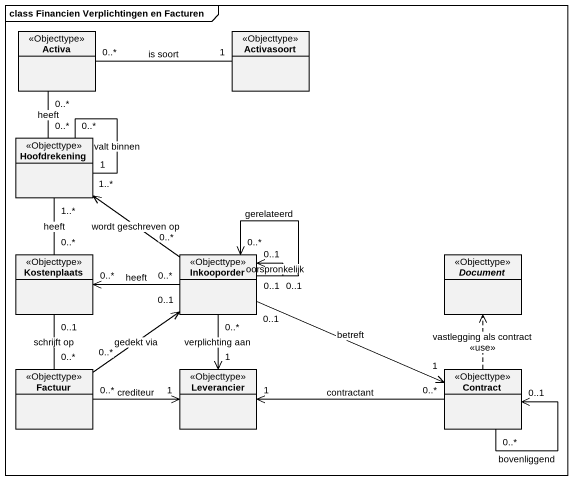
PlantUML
@startuml
mainframe class Financien Verplichtingen en Facturen
hide circle
hide empty members
class Activa <<Objecttype>>
class Activasoort <<Objecttype>>
class Hoofdrekening <<Objecttype>>
class Kostenplaats <<Objecttype>>
class Inkooporder <<Objecttype>>
abstract class Document <<Objecttype>>
class Factuur <<Objecttype>>
class Leverancier <<Objecttype>>
class Contract <<Objecttype>>
Activa "0..*" -right- "1" Activasoort : is soort
Hoofdrekening "0..*" -up- "0..*" Activa : heeft
Hoofdrekening "1" -- "0..*" Hoofdrekening : valt binnen
Hoofdrekening "1..*" -- "0..*" Kostenplaats : heeft
Kostenplaats "0..*" <-right- "0..*" Inkooporder : heeft
Inkooporder "0..*" -up-> "1..*" Hoofdrekening : wordt geschreven op
Inkooporder "0..1" --> "0..1" Inkooporder : oorspronkelijk
Inkooporder "0..1" --> "0..*" Inkooporder : gerelateerd
Inkooporder "0..*" --> "1" Leverancier : verplichting aan
Inkooporder "0..1" -right-> "1" Contract : betreft
Factuur "0..*" -up- "0..1" Kostenplaats : schrijft op
Factuur "0..*" -up-> "0..1" Inkooporder : gedekt via
Factuur "0..*" -right-> "1" Leverancier : crediteur
Leverancier "1" <-right- "0..*" Contract : contractant
Contract .up.> Document : vastlegging als contract\n<<use>>
Contract "0..*" --> "0..1" Contract : bovenliggend
@enduml
